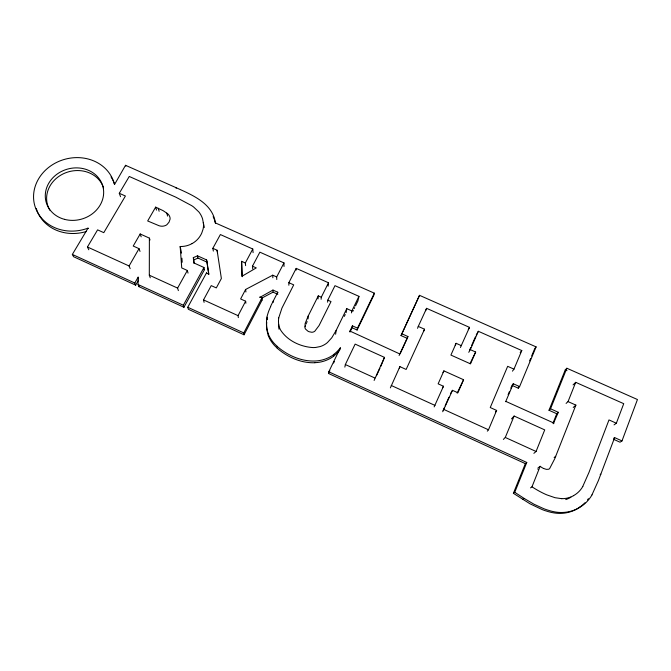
<?xml version="1.0" encoding="UTF-8"?>
<svg xmlns="http://www.w3.org/2000/svg" width="671" height="671" viewBox="0 0 671 671"><rect width="100%" height="100%" fill="white"/><g stroke="black" fill="none" stroke-linecap="round" stroke-linejoin="round"><path stroke-width="1.01" d="M150.254 277.802L149.306 275.194L149.381 238.121L140.18 233.969L133.219 246.039L139.023 248.664L140.029 251.424M207.004 261.875L206.593 259.92L197.442 255.794A34.431 31.277 -10 0 1 193.34 257.58L193.751 262.889L203.967 267.494L204.445 269.7L183.938 307.259L138.939 286.651L138.083 284.529L138.125 277.182L134.804 283.028L135.676 285.158L138.57 280.067M138.939 286.651L138.947 285.737M296.163 270.128L296.196 268.366L328.505 282.776L328.153 286.173M308.064 318.91L308.224 315.966L318.28 295.869L321.292 297.219L321.115 299.274M318.037 298.964L318.28 295.869M327.582 302.176L327.8 300.138L334.988 285.67L358.943 296.347L358.356 299.434M328.773 371.818L526.769 462.453L525.359 463.636L328.547 373.495L328.773 371.818L340.348 347.897A40.772 38.633 3 0 1 335.584 352.938L333.94 354.28M335.617 334.217L336.146 330.442L346.781 308.652L351.856 310.925L351.503 312.912M278.708 317.945L281.929 308.115L293.705 284.856L288.849 282.684L296.196 268.366M340.13 349.247L340.348 347.897M346.135 312.644L346.781 308.652M267.05 319.673L267.15 319.136M267.016 317.182L266.639 319.815A34.28 32.468 1.9 0 0 267.595 331.667M349.834 331.415L352.418 325.846L357.492 328.127L357.106 330.023L352.065 327.75L352.418 325.846M344.852 367.112L345.339 364.546L355.135 344.106L384.483 357.383L380.793 366.441M114.515 184.542L125.519 165.309L175.995 187.637C191.906 194.867 212.623 203.087 215.425 222.94L374.317 293.16L373.839 295.232L357.106 330.023M374.116 380.457L384.483 357.383M305.146 326.735L305.582 325.427M400.26 353.491L407.247 338.369L401.04 335.584L419.518 295.332L536.104 346.89L519.597 386.588L518.264 388.173L511.998 385.364L510.832 388.14M419.518 295.332L401.04 335.584M399.111 355.496L407.926 336.523L401.677 333.722M399.849 353.969L349.901 331.055M407.247 338.369L407.926 336.523M390.354 387.872L399.908 366.634L406.14 369.453L424.55 329.218L418.268 326.416L426.588 308.333L469.499 327.364L460.423 347.477M613.63 439.329L620.029 442.206L621.992 440.914L637.45 399.53L566.844 368.236L565.25 369.914L549.012 410.266L556.754 413.747L558.322 412.304L550.539 408.798L549.012 410.266M399.27 368.329L399.908 366.634M614.049 424.886L616.347 423.216L623.728 403.682L575.701 382.327L573.051 384.902M621.992 440.914L614.628 437.601L598.398 480.57L591.973 494.863M417.538 328.32L418.268 326.416M425.657 310.723L426.588 308.333M543.627 468.484L546.337 469.365L548.484 469.264A3.741 3.456 43.2 0 0 549.599 468.652L554.749 458.712L575.886 405.108L568.043 401.602L566.098 403.414M568.043 401.602L575.701 382.327M553.323 423.736L558.322 412.304M543.619 468.501A17.211 15.852 41.9 0 1 540.147 466.303L531.969 486.852L530.518 487.892M552.996 423.166L556.754 413.747M579.652 507.242L576.892 508.97A38.792 35.689 44.4 0 1 560.62 513.416A36.687 33.751 44.6 0 1 557.895 513.332L556.469 513.231A45.695 42.021 43.7 0 1 548.626 511.721L545.129 510.656A69.767 63.988 41.3 0 1 542.185 509.583L530.006 503.804L513.39 493.311L514.749 492.304L526.769 462.453M550.539 408.798L566.844 368.236M533.873 453.336L536.062 451.474L544.726 429.885L514.129 416.045L511.495 418.905M513.39 493.311L525.359 463.636M423.778 331.105L424.55 329.218M503.367 439.421L505.28 437.45L514.129 416.045M518.264 388.173L518.96 386.513M529.604 360.906L530.627 358.457M531.65 356.007L533.487 351.57M533.68 351.118L534.779 348.576M306.127 323.992L306.446 323.237M508.123 394.615L509.289 391.839M505.666 401.711L513.29 383.762L519.597 386.588M487.322 431.151L488.488 429.792L496.632 410.426L490.249 407.54L507.67 366.324L513.978 369.142L521.786 350.556L478.348 331.289L476.2 335.047M457.144 393.131L463.577 379.736L443.9 370.87L443.003 372.539M469.985 363.682L475.664 352.032L470.304 349.641L468.752 352.317M463.577 379.736L457.899 392.778L452.48 390.321L450.585 393.466M475.664 352.032L470.505 363.858L450.912 355.076L456.137 343.317L461.405 345.674M442.701 411.742L452.48 390.321M470.304 349.641L478.348 331.289M443.078 410.577L444.328 407.725M445.167 405.829L448.916 397.274M469.49 350.346L470.748 347.477M471.587 345.565L475.362 336.959M434.154 406.903L443.472 386.244L438.138 383.829L443.9 370.87M306.79 322.441L307.167 321.619M376.465 375.71L379.929 368.295M357.492 328.127L374.317 293.16M328.547 373.495L329.872 370.744M333.604 363.028L334.326 361.543M349.977 332.078L352.065 327.75M351.856 310.925L358.943 296.347M352.904 311.269L353.349 310.371M354.221 308.559L354.665 307.662M355.529 305.875L358.155 300.465M344.307 316.393L345.221 314.523M308.224 315.966L305.154 323.497L304.928 327.725A5.217 4.94 3.5 0 0 305.582 329.125L307.838 331.105A10.392 9.839 4 0 0 309.138 331.734L311.772 332.262A4.957 4.705 3.8 0 0 313.5 331.927L313.827 331.793A5.779 5.477 3.7 0 0 314.791 331.231L319.094 325.519L331.013 301.581L327.8 300.138M321.292 297.219L328.505 282.776M336.146 330.442L331.751 337.815L327.44 342.546A19.744 18.729 4.2 0 1 320.168 346.563L315.848 347.427A26.01 24.626 3.9 0 1 313.047 347.578C300.591 346.84 287.414 340.751 280.562 329.998A17.53 16.599 1.1 0 1 279.572 327.691M259.87 297.404L272.954 290.065L277.752 292.229L271.378 304.743A98.905 93.932 13.1 0 0 270.556 306.538M208.74 274.296L206.492 272.904L187.771 307.276L188.35 309.281L244.043 334.795L243.783 332.917L261.958 297.974L259.836 297.018M244.043 334.795L262.118 300.029L261.958 297.974M276.779 279.539L276.687 276.955L283.967 262.915L259.878 252.17L252.455 266.186L252.707 268.836M238.348 317.609L238.054 315.647L245.636 301.212L240.621 298.939L245.62 289.469L272.736 275.185L276.687 276.955M455.181 345.137L456.137 343.317M245.628 265.657L245.326 262.99L252.774 249.008L220.373 234.556L212.833 248.329L213.353 251.088M582.789 486.4L588.987 472.384L608.983 419.92L616.347 423.216M204.101 302.361L203.514 299.903L211.239 285.62L216.305 287.918L221.371 278.507L217.077 250.233L212.833 248.329M468.266 329.637L469.499 327.364M183.938 307.259L183.334 305.238L203.967 267.494M178.369 290.618L177.605 288.094L187.335 270.472L181.732 267.93L180.172 246.492A21.027 19.098 -9.9 0 0 189.943 244.647L192.074 243.598M215.609 222.604L215.5 223.401M442.583 387.838L443.472 386.244M130.166 268.635L129.084 265.976L139.023 248.664M155.647 207.129L147.679 220.96L159.002 225.708A15.223 13.73 -10.7 0 0 159.681 225.901A7.985 7.213 -11.2 0 0 164.932 225.716A6.123 5.536 -11.2 0 0 166.97 224.617L169.042 222.143L170.057 219.182A6.408 5.787 -11 0 0 169.855 217.052A7.96 7.188 -11.2 0 0 167.339 213.512L163.103 210.652L155.647 207.129L156.536 210.124M88.798 249.771L87.44 246.995L97.597 229.859L103.787 232.661L125.41 196.016L119.287 193.282L129.26 176.456L175.861 197.19L191.596 205.594A59.191 53.923 -13.2 0 1 193.575 206.962L198.876 211.961A25.506 23.141 -10.1 0 1 202.55 218.813L203.489 223.586A22.302 20.247 -9.9 0 1 203.045 229.264L201.77 233.005A26.639 24.156 -10.2 0 1 200.436 235.555L199.589 236.871A22.151 20.105 -9.9 0 1 192.082 243.607M135.676 285.158L73.558 256.708L72.342 254.435L88.027 228.14A41.225 36.368 -15.9 0 1 35.362 207.49A41.225 36.368 -15.9 0 1 63.98 159.53A41.225 36.368 -15.9 0 1 114.338 184.055M520.193 352.686L521.786 350.556M512.426 371.155L513.978 369.142M535.131 348.123L536.104 346.89M512.317 384.969L513.29 383.762M495.416 411.893L496.632 410.426M573.21 407.49L575.886 405.108M333.688 356.041L335.315 354.699A40.537 38.432 3 0 0 339.719 350.094M537.899 468.056L540.138 466.32M554.137 457.521L555.714 456.314M522.768 499.417L524.185 498.444L533.957 504.206L543.72 508.668A70.187 64.332 41.2 0 0 546.68 509.75L550.195 510.832A45.972 42.248 43.5 0 0 558.087 512.359L559.53 512.443A36.913 33.944 44.5 0 0 562.256 512.485A39.027 35.89 44.3 0 0 578.628 508.056L581.405 506.311A40.948 37.66 44.1 0 0 592.007 494.888M613.671 438.264L614.628 437.601M600.176 474.565L600.872 474.145M570.895 497.203L570.182 497.622A25.599 23.552 44.4 0 1 565.728 499.576M573.596 495.643L575.668 494.317A28.065 25.792 43.9 0 0 582.831 486.425M261.64 298.209L273.047 292.153L277.819 294.309M314.875 362.743C301.027 363.246 287.473 357.131 277.148 348.174M561.711 498.67L555.009 497.697L546.974 494.93A79.715 72.762 39.1 0 1 544.433 493.806A92.816 84.487 38.2 0 1 531.994 486.819M565.25 369.914L566.987 370.686M252.455 266.186L256.28 267.897L241.845 276.335L241.61 261.321L245.326 262.99M194.162 263.46L193.885 259.836A34.238 31.134 -10 0 0 197.953 258.05L207.062 262.16L208.857 274.313M505.9 401.426L554.011 423.124M203.808 269.415L204.445 269.7M261.195 299.61L262.118 300.029M87.44 246.995L129.084 265.976M149.306 275.194L177.605 288.094M203.514 299.903L238.054 315.647M345.339 364.546L374.854 377.999M391.243 385.473L435.001 405.418M444.059 409.545L488.488 429.792M505.28 437.45L536.062 451.474M72.342 254.435L134.804 283.028M138.083 284.529L183.334 305.238M187.771 307.276L243.783 332.917M514.749 492.304L524.185 498.444M277.081 346.362C287.465 355.378 301.094 361.526 315.026 361.015A33.047 31.361 4.1 0 0 334.032 354.38M213.152 216.649L213.412 217.203M88.027 228.14L88.245 228.593M213.655 217.773L214.116 218.905M138.125 277.182L138.553 278.264M119.287 193.282L120.528 196.695M214.334 219.484L215.408 223.133M140.18 233.969L141.17 236.813M268.19 333.462L267.612 331.667M268.308 335.332L267.737 333.546A34.087 32.309 1.9 0 1 266.739 322.248M125.519 165.309L125.796 166.156M149.381 238.121L150.01 240M158.264 208.295L159.136 211.281M166.777 213.126L167.591 216.087M180.172 246.492L181.539 253.126M187.335 270.472L188.023 273.097M175.995 187.637L176.154 188.283M193.34 257.58L193.885 259.836M197.442 255.794L197.953 258.058M206.492 272.904L206.609 273.449M217.077 250.233L217.563 252.975M204.353 227.469L203.506 223.695A25.221 22.923 -10.2 0 0 203.196 222.772M206.593 259.92L208.656 273.885M245.636 301.212L245.88 303.25M241.61 261.321L242.323 276.695M245.62 289.469L245.921 291.986M252.774 249.008L253.101 252.673M181.908 258.184L182.202 262.227M272.954 290.065L273.047 292.153M273.214 301.027L273.273 302.302M272.736 275.185L272.854 277.777M277.752 292.229L277.769 292.875M283.967 262.915L284.018 266.471M288.849 282.684L288.857 285.234M279.019 329.184A22.369 21.195 1.9 0 1 278.616 324.361M538.041 469.272A16.624 15.332 42.1 0 1 537.823 469.121M49.839 210.174A29.281 25.859 -16 0 1 64.944 173.076A29.281 25.859 -16 0 1 103.56 187.863M584.961 502.764A40.696 37.45 44.2 0 1 579.627 507.209M588.408 498.654A40.696 37.45 44.2 0 1 587.486 499.887M333.772 356.142A32.854 31.202 4.1 0 1 314.875 362.684M277.232 348.09A32.954 31.235 1.6 0 1 268.199 335.374M267.058 319.119A52.732 50.04 5 0 1 267.352 317.886M86.358 231.495A40.998 36.2 -16 0 1 36.276 208.471M111.05 176.926A40.998 36.2 -16 0 1 114.573 184.198M279.522 327.708A22.621 21.413 1.9 0 1 278.742 317.953M573.604 495.651A25.909 23.812 44.1 0 1 561.711 498.696M266.924 317.165A53.034 50.291 5 0 1 270.681 306.597M277.157 346.278A33.147 31.386 1.6 0 1 268.073 333.504M64.491 219.342A29.44 25.976 -15.9 0 0 103.217 187.863A29.44 25.976 -15.9 0 0 55.685 175.19A29.44 25.976 -15.9 0 0 64.491 219.342"/></g></svg>
